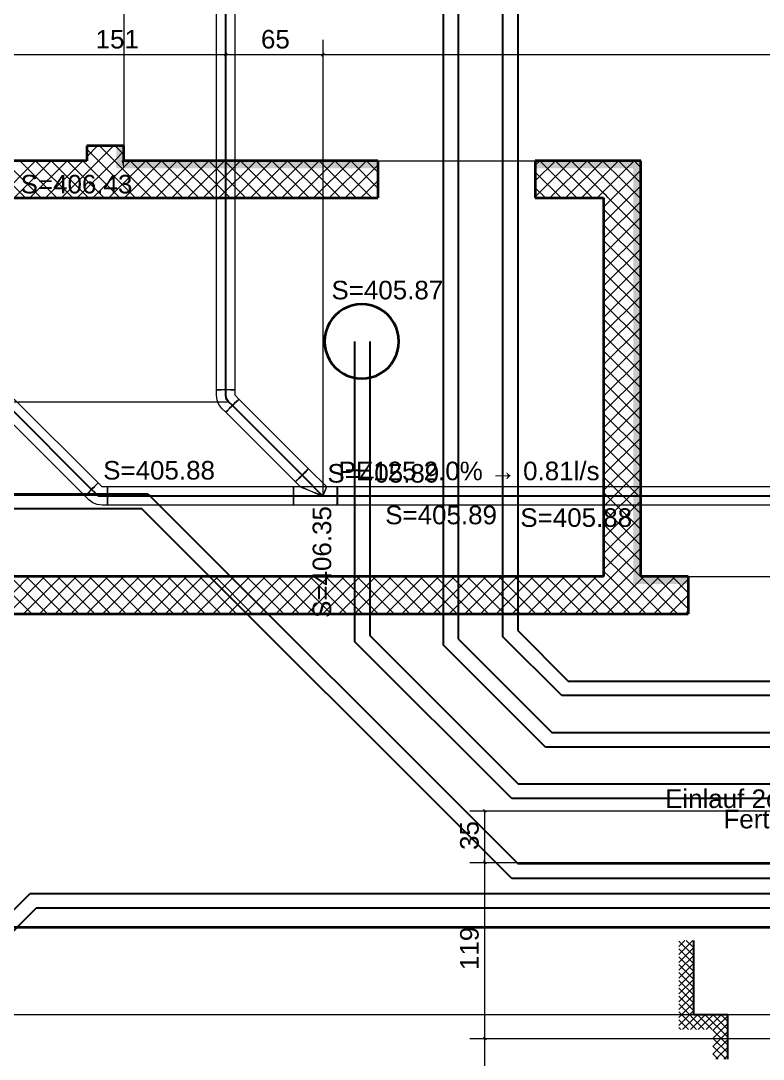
# Model space of a CAD drawing. Extents: x -1 to 1342, y -35 to 723.
# Drawn here: x 290 to 389.9, y 212 to 351.9 of the extents above; entities that cross this region are included whole.
import ezdxf
from ezdxf.lldxf.tags import DXFTag

# ---------------------------------------------------------------- set-up
doc = ezdxf.new("R2010")
doc.units = 0
doc.layers.get('0').update_dxf_attribs({"lineweight": 18})
for name, color, linetype, lineweight in [('-1._UG_3_015 Innenwände Bauteilschraffuren Neu', 7, 'Continuous', 25), ('-1._UG_3_015 Innenwände Neu', 7, 'Continuous', 25), ('-1._UG_3_035 Decken Neu', 7, 'Continuous', 25), ('-1._UG_3_160 Beschriftungen Ausführung Neu', 7, 'Continuous', 25), ('-1._UG_3_260 Kennzeichnung Sichtbeton Neu', 7, 'Continuous', 25)]:
    doc.layers.add(name, color=color, linetype=linetype, lineweight=lineweight)
for name, color, linetype, lineweight, true_color in [('Bodenplattevertiefung', 7, 'GETRENNT', 35, 0xc0c0c0), ('H_Erdsondenbohrung', 7, 'Continuous', 35, 0xff6600), ('H_Sole_RL', 7, 'Nova_107-A0SKLQJ9LL', 25, 0xaf5f5f), ('H_Sole_VL', 7, 'Continuous', 25, 0x6d3636), ('S_Schmutzwasser', 7, 'Continuous', 18, 0xcc6600), ('S_Schmutzwasser-A0SKLQJALL', 7, 'Continuous', 18, 0xcc6600), ('S_Schmutzwasser@DELETE-EINSTRICH', 7, 'Continuous', 18, 0xcc6600), ('S_T_Text_Grundleitungen', 2, 'Continuous', 18, 0xffff00), ('X_Mass', 7, 'Continuous', 18, 0x0080ff)]:
    doc.layers.add(name, color=color, linetype=linetype, lineweight=lineweight, true_color=true_color)
doc.styles.get("Standard").update_dxf_attribs({"font": 'arial.ttf'})
tags = doc.linetypes.add('GETRENNT', pattern=[31.75, 12.7, -6.35, 0, -6.35, 0, -6.35]).pattern_tags.tags
tags[14:15] = [DXFTag(74, 4), DXFTag(75, 0), DXFTag(340, '0'), DXFTag(46, 0.0), DXFTag(50, 0.0), DXFTag(44, 0.0), DXFTag(45, 0.0)]
tags[12:13] = [DXFTag(74, 4), DXFTag(75, 0), DXFTag(340, '0'), DXFTag(46, 0.0), DXFTag(50, 0.0), DXFTag(44, 0.0), DXFTag(45, 0.0)]
tags[10:11] = [DXFTag(74, 4), DXFTag(75, 0), DXFTag(340, '0'), DXFTag(46, 0.0), DXFTag(50, 0.0), DXFTag(44, 0.0), DXFTag(45, 0.0)]
tags[8:9] = [DXFTag(74, 4), DXFTag(75, 0), DXFTag(340, '0'), DXFTag(46, 0.0), DXFTag(50, 0.0), DXFTag(44, 0.0), DXFTag(45, 0.0)]
tags[6:7] = [DXFTag(74, 4), DXFTag(75, 0), DXFTag(340, '0'), DXFTag(46, 0.0), DXFTag(50, 0.0), DXFTag(44, 0.0), DXFTag(45, 0.0)]
tags[4:5] = [DXFTag(74, 4), DXFTag(75, 0), DXFTag(340, '0'), DXFTag(46, 0.0), DXFTag(50, 0.0), DXFTag(44, 0.0), DXFTag(45, 0.0)]
tags = doc.linetypes.add('Nova_107-A0SKLQJ9LL', pattern=[12, 4, -4, 4]).pattern_tags.tags
tags[8:9] = [DXFTag(74, 4), DXFTag(75, 0), DXFTag(340, '0'), DXFTag(46, 0.0), DXFTag(50, 0.0), DXFTag(44, 0.0), DXFTag(45, 0.0)]
tags[6:7] = [DXFTag(74, 4), DXFTag(75, 0), DXFTag(340, '0'), DXFTag(46, 0.0), DXFTag(50, 0.0), DXFTag(44, 0.0), DXFTag(45, 0.0)]
tags[4:5] = [DXFTag(74, 4), DXFTag(75, 0), DXFTag(340, '0'), DXFTag(46, 0.0), DXFTag(50, 0.0), DXFTag(44, 0.0), DXFTag(45, 0.0)]
tags = doc.linetypes.add('Strich 3_1mm Kanten', pattern=[0.004, 0.003, -0.001]).pattern_tags.tags
tags[6:7] = [DXFTag(74, 4), DXFTag(75, 0), DXFTag(340, '0'), DXFTag(46, 1.0), DXFTag(50, 0.0), DXFTag(44, 0.0), DXFTag(45, 0.0)]
tags[4:5] = [DXFTag(74, 4), DXFTag(75, 0), DXFTag(340, '0'), DXFTag(46, 1.0), DXFTag(50, 0.0), DXFTag(44, 0.0), DXFTag(45, 0.0)]
tags = doc.linetypes.add('Strichpunkt 3_1_1mm Achsen', pattern=[0.005, 0.003, -0.001, 0, -0.001]).pattern_tags.tags
tags[10:11] = [DXFTag(74, 4), DXFTag(75, 0), DXFTag(340, '0'), DXFTag(46, 1.0), DXFTag(50, 0.0), DXFTag(44, 0.0), DXFTag(45, 0.0)]
tags[8:9] = [DXFTag(74, 4), DXFTag(75, 0), DXFTag(340, '0'), DXFTag(46, 1.0), DXFTag(50, 0.0), DXFTag(44, 0.0), DXFTag(45, 0.0)]
tags[6:7] = [DXFTag(74, 4), DXFTag(75, 0), DXFTag(340, '0'), DXFTag(46, 1.0), DXFTag(50, 0.0), DXFTag(44, 0.0), DXFTag(45, 0.0)]
tags[4:5] = [DXFTag(74, 4), DXFTag(75, 0), DXFTag(340, '0'), DXFTag(46, 1.0), DXFTag(50, 0.0), DXFTag(44, 0.0), DXFTag(45, 0.0)]
tags = doc.linetypes.add('STRICHPUNKT2', pattern=[12.7, 6.35, -3.175, 0, -3.175]).pattern_tags.tags
tags[10:11] = [DXFTag(74, 4), DXFTag(75, 0), DXFTag(340, '0'), DXFTag(46, 0.0), DXFTag(50, 0.0), DXFTag(44, 0.0), DXFTag(45, 0.0)]
tags[8:9] = [DXFTag(74, 4), DXFTag(75, 0), DXFTag(340, '0'), DXFTag(46, 0.0), DXFTag(50, 0.0), DXFTag(44, 0.0), DXFTag(45, 0.0)]
tags[6:7] = [DXFTag(74, 4), DXFTag(75, 0), DXFTag(340, '0'), DXFTag(46, 0.0), DXFTag(50, 0.0), DXFTag(44, 0.0), DXFTag(45, 0.0)]
tags[4:5] = [DXFTag(74, 4), DXFTag(75, 0), DXFTag(340, '0'), DXFTag(46, 0.0), DXFTag(50, 0.0), DXFTag(44, 0.0), DXFTag(45, 0.0)]

# ---------------------------------------------------------------- blocks, each defined once
blk = doc.blocks.new('Referenz-A0SKLQJBLL', base_point=(90.89, 84.23))
at = {"layer": 'H_Erdsondenbohrung', "linetype": 'Continuous', "ltscale": 0.35}
for p, q in [((333.96, 313.33), (333.37, 313.04)), ((334.58, 313.54), (333.96, 313.33)), ((335.22, 313.67), (334.58, 313.54)), ((335.87, 313.71), (335.22, 313.67)), ((336.52, 313.67), (335.87, 313.71)), ((337.17, 313.54), (336.52, 313.67)), ((337.79, 313.33), (337.17, 313.54)), ((338.37, 313.04), (337.79, 313.33)), ((332.34, 312.24), (331.91, 311.75)), ((332.83, 312.67), (332.34, 312.24)), ((333.37, 313.04), (332.83, 312.67)), ((338.92, 312.67), (338.37, 313.04)), ((339.41, 312.24), (338.92, 312.67)), ((339.84, 311.75), (339.41, 312.24)), ((331.25, 310.62), (331.04, 310)), ((331.54, 311.21), (331.25, 310.62)), ((331.91, 311.75), (331.54, 311.21)), ((340.2, 311.21), (339.84, 311.75)), ((340.49, 310.62), (340.2, 311.21)), ((340.7, 310), (340.49, 310.62)), ((330.91, 309.36), (330.87, 308.71)), ((331.04, 310), (330.91, 309.36)), ((340.83, 309.36), (340.7, 310)), ((340.87, 308.71), (340.83, 309.36)), ((330.87, 308.71), (330.91, 308.06)), ((330.91, 308.06), (331.04, 307.41)), ((340.7, 307.41), (340.83, 308.06)), ((340.83, 308.06), (340.87, 308.71)), ((331.04, 307.41), (331.25, 306.79)), ((331.25, 306.79), (331.54, 306.21)), ((340.2, 306.21), (340.49, 306.79)), ((340.49, 306.79), (340.7, 307.41)), ((331.54, 306.21), (331.91, 305.66)), ((331.91, 305.66), (332.34, 305.17)), ((332.34, 305.17), (332.83, 304.74)), ((338.92, 304.74), (339.41, 305.17)), ((339.41, 305.17), (339.84, 305.66)), ((339.84, 305.66), (340.2, 306.21)), ((332.83, 304.74), (333.37, 304.38)), ((333.37, 304.38), (333.96, 304.09)), ((333.96, 304.09), (334.58, 303.88)), ((334.58, 303.88), (335.22, 303.75)), ((335.22, 303.75), (335.87, 303.71)), ((335.87, 303.71), (336.52, 303.75)), ((336.52, 303.75), (337.17, 303.88)), ((337.17, 303.88), (337.79, 304.09)), ((337.79, 304.09), (338.37, 304.38)), ((338.37, 304.38), (338.92, 304.74))]:
    blk.add_line(p, q, dxfattribs=at)
at = {"layer": 'H_Sole_RL', "linetype": 'Nova_107-A0SKLQJ9LL', "lineweight": -2, "ltscale": 0.25}
for p, q in [((348.86, 381.09), (348.87, 268.64)), ((356.87, 380.35), (356.87, 269.75)), ((336.95, 308.71), (336.95, 269.09)), ((204.67, 288.16), (307.09, 288.16)), ((307.09, 288.16), (356.89, 238.37)), ((336.95, 269.09), (356.92, 249.13)), ((348.87, 268.64), (361.48, 256.03)), ((356.87, 269.75), (363.65, 262.97)), ((363.65, 262.97), (454.78, 262.97)), ((361.48, 256.03), (450.36, 256.03)), ((356.92, 249.13), (446.36, 249.13)), ((356.89, 238.37), (440.02, 238.37)), ((263.14, 206.3), (291.21, 234.37)), ((291.21, 234.37), (436.02, 234.37))]:
    blk.add_line(p, q, dxfattribs=at)
at = {"layer": 'H_Sole_VL', "linetype": 'Continuous', "lineweight": -2, "ltscale": 0.25}
for p, q in [((354.87, 268.92), (354.87, 381.09)), ((346.87, 267.81), (346.86, 379.97)), ((334.95, 268.26), (334.95, 308.71)), ((306.26, 286.16), (203.85, 286.16)), ((356.06, 236.37), (306.26, 286.16)), ((362.79, 261), (354.87, 268.92)), ((356.09, 247.13), (334.95, 268.26)), ((360.62, 254.06), (346.87, 267.81)), ((452.78, 261), (362.79, 261)), ((448.36, 254.06), (360.62, 254.06)), ((444.36, 247.13), (356.09, 247.13)), ((438.02, 236.37), (356.06, 236.37)), ((292.04, 232.37), (264.55, 204.89)), ((434.02, 232.37), (292.04, 232.37))]:
    blk.add_line(p, q, dxfattribs=at)
at = {"layer": 'S_Schmutzwasser-A0SKLQJALL', "color": 1, "linetype": 'Continuous', "ltscale": 0.18, "true_color": 0xff0000, "char_height": 2.5, "attachment_point": 1}
for s, insert in [('{\\fArial;S=405.87}', (331.79, 316.87)), ('{\\fArial;S=405.88}', (301.06, 292.6)), ('{\\fArial;S=405.89}', (331.25, 292.19)), ('{\\fArial;S=405.89}', (339.03, 286.58)), ('{\\fArial;S=405.88}', (357.22, 286.23))]:
    blk.add_mtext(s, dxfattribs=dict(at, insert=insert))
blk = doc.blocks.new('Abwasserleitung-A0SKLQJNLL', base_point=(287.32, 287.88))
at = {"color": 0, "linetype": 'ByBlock', "lineweight": -2, "ltscale": 0.18}
for p, q in [((287.32, 329.05), (287.32, 300.94)), ((287.32, 300.94), (300.38, 287.88)), ((300.38, 287.88), (330.63, 287.88))]:
    blk.add_line(p, q, dxfattribs=at)
blk = doc.blocks.new('Distributor Abwasserleitung-A0SKLQJPLL', base_point=(329.83, 287.51))
at = {"color": 0, "lineweight": 13}
blk.add_line((330.63, 287.88), (330.63, 287.88), dxfattribs=at)
blk = doc.blocks.new('Abwasserleitung-A0SKLQJVLL', base_point=(317.57, 287.88))
at = {"color": 0, "linetype": 'ByBlock', "lineweight": -2, "ltscale": 0.18}
for p, q in [((317.57, 395.16), (317.57, 300.94)), ((317.57, 300.94), (330.63, 287.88))]:
    blk.add_line(p, q, dxfattribs=at)
blk = doc.blocks.new('Abwasserleitung-A0SKLQJZLL', base_point=(330.63, 287.88))
at = {"color": 0, "linetype": 'ByBlock', "lineweight": -2, "ltscale": 0.18}
blk.add_line((330.63, 287.88), (472.93, 287.88), dxfattribs=at)
blk = doc.blocks.new('Polygon-A0SKLQKRLL', base_point=(250.04, 113.98))
at = {"color": 0, "linetype": 'ByBlock', "lineweight": -2, "ltscale": 0.35}
blk.add_line((250.04, 229.83), (414.74, 229.83), dxfattribs=at)
blk = doc.blocks.new('Rohr-A0SKLQMZLL', base_point=(332.57, 286.63))
at = {"color": 0, "linetype": 'ByBlock', "lineweight": -2, "ltscale": 0.18}
for p, q in [((332.57, 288.97), (332.58, 289.09)), ((332.57, 288.77), (332.57, 288.97)), ((332.57, 288.51), (332.57, 288.77)), ((332.57, 288.21), (332.57, 288.51)), ((332.57, 287.88), (332.57, 288.21)), ((332.58, 289.09), (332.58, 289.13)), ((332.58, 289.13), (332.58, 289.09)), ((468.98, 289.13), (332.58, 289.13)), ((332.58, 289.09), (332.59, 288.97)), ((332.59, 288.97), (332.59, 288.77)), ((332.59, 288.77), (332.59, 288.51)), ((332.59, 288.51), (332.59, 288.21)), ((332.59, 288.21), (332.59, 287.88)), ((468.97, 288.97), (468.98, 289.09)), ((468.97, 288.77), (468.97, 288.97)), ((468.97, 288.51), (468.97, 288.77)), ((468.97, 288.21), (468.97, 288.51)), ((468.97, 287.88), (468.97, 288.21)), ((468.98, 289.09), (468.98, 289.13)), ((468.98, 289.13), (468.98, 289.09)), ((468.98, 289.09), (468.99, 288.97)), ((468.99, 288.97), (468.99, 288.77)), ((468.99, 288.77), (468.99, 288.51)), ((468.99, 288.51), (468.99, 288.21)), ((468.99, 288.21), (468.99, 287.88)), ((332.57, 287.56), (332.57, 287.88)), ((332.57, 287.26), (332.57, 287.56)), ((332.57, 287), (332.57, 287.26)), ((332.57, 286.8), (332.57, 287)), ((332.58, 286.68), (332.57, 286.8)), ((332.59, 286.8), (332.58, 286.68)), ((332.59, 287.88), (332.59, 287.56)), ((332.59, 287.56), (332.59, 287.26)), ((332.59, 287.26), (332.59, 287)), ((332.59, 287), (332.59, 286.8)), ((468.97, 287.56), (468.97, 287.88)), ((468.97, 287.26), (468.97, 287.56)), ((468.97, 287), (468.97, 287.26)), ((468.97, 286.8), (468.97, 287)), ((468.98, 286.68), (468.97, 286.8)), ((468.99, 286.8), (468.98, 286.68)), ((468.99, 287.88), (468.99, 287.56)), ((468.99, 287.56), (468.99, 287.26)), ((468.99, 287.26), (468.99, 287)), ((468.99, 287), (468.99, 286.8)), ((332.58, 286.68), (332.58, 286.63)), ((332.58, 286.63), (332.58, 286.68)), ((468.98, 286.63), (332.58, 286.63)), ((468.98, 286.68), (468.98, 286.63)), ((468.98, 286.63), (468.98, 286.68))]:
    blk.add_line(p, q, dxfattribs=at)
at = {"color": 0, "linetype": 'STRICHPUNKT2', "lineweight": 25, "ltscale": 0.25}
blk.add_line((468.98, 287.88), (332.58, 287.88), dxfattribs=at)
blk = doc.blocks.new('Abzweig 45°-A0SKLQN1LL', base_point=(326.67, 286.63))
at = {"color": 0, "linetype": 'ByBlock', "lineweight": -2, "ltscale": 0.18}
for p, q in [((328.27, 291.12), (328.05, 290.91)), ((328.08, 290.9), (328.29, 291.11)), ((328.45, 291.31), (328.27, 291.12)), ((328.29, 291.11), (328.47, 291.3)), ((328.6, 291.45), (328.45, 291.31)), ((328.47, 291.3), (328.61, 291.44)), ((328.69, 291.53), (328.6, 291.45)), ((328.61, 291.44), (328.69, 291.53)), ((328.69, 291.53), (328.72, 291.56)), ((328.72, 291.56), (328.69, 291.53)), ((331.15, 289.13), (328.72, 291.56)), ((326.95, 289.79), (326.99, 289.82)), ((326.98, 289.82), (326.95, 289.79)), ((327.61, 289.13), (326.95, 289.79)), ((327.06, 289.91), (326.98, 289.82)), ((326.99, 289.82), (327.08, 289.91)), ((327.2, 290.06), (327.06, 289.91)), ((327.08, 289.91), (327.22, 290.05)), ((327.38, 290.24), (327.2, 290.06)), ((327.22, 290.05), (327.41, 290.23)), ((327.6, 290.45), (327.38, 290.24)), ((327.41, 290.23), (327.62, 290.44)), ((327.82, 290.68), (327.6, 290.45)), ((327.62, 290.44), (327.85, 290.67)), ((328.05, 290.91), (327.82, 290.68)), ((327.85, 290.67), (328.08, 290.9)), ((326.67, 288.97), (326.68, 289.09)), ((326.67, 288.77), (326.67, 288.97)), ((326.67, 288.51), (326.67, 288.77)), ((326.67, 288.21), (326.67, 288.51)), ((326.67, 287.89), (326.67, 288.21)), ((326.68, 289.09), (326.68, 289.13)), ((326.68, 289.13), (326.68, 289.09)), ((332.58, 289.13), (326.68, 289.13)), ((326.68, 289.09), (326.69, 288.96)), ((326.69, 288.96), (326.69, 288.76)), ((326.69, 288.76), (326.69, 288.5)), ((326.69, 288.5), (326.69, 288.2)), ((326.69, 288.2), (326.69, 287.88)), ((327.61, 289.13), (327.72, 289.09)), ((327.71, 289.09), (327.61, 289.13)), ((328.01, 288.97), (327.71, 289.09)), ((327.72, 289.09), (328.02, 288.96)), ((328.49, 288.77), (328.01, 288.97)), ((328.02, 288.96), (328.5, 288.76)), ((329.11, 288.51), (328.49, 288.77)), ((328.5, 288.76), (329.13, 288.5)), ((329.84, 288.21), (329.11, 288.51)), ((329.13, 288.5), (329.86, 288.2)), ((330.62, 287.89), (329.84, 288.21)), ((329.86, 288.2), (330.64, 287.88)), ((330.75, 288.21), (330.62, 287.89)), ((330.64, 287.88), (330.78, 288.2)), ((330.88, 288.51), (330.75, 288.21)), ((330.78, 288.2), (330.9, 288.5)), ((330.99, 288.77), (330.88, 288.51)), ((330.9, 288.5), (331, 288.76)), ((331.07, 288.97), (330.99, 288.77)), ((331, 288.76), (331.08, 288.96)), ((331.13, 289.09), (331.07, 288.97)), ((331.08, 288.96), (331.13, 289.09)), ((331.13, 289.09), (331.15, 289.13)), ((331.15, 289.13), (331.13, 289.09)), ((332.57, 288.97), (332.58, 289.09)), ((332.57, 288.77), (332.57, 288.97)), ((332.57, 288.51), (332.57, 288.77)), ((332.57, 288.21), (332.57, 288.51)), ((332.57, 287.89), (332.57, 288.21)), ((332.58, 289.09), (332.58, 289.13)), ((332.58, 289.13), (332.58, 289.09)), ((332.58, 289.09), (332.59, 288.96)), ((332.59, 288.96), (332.59, 288.76)), ((332.59, 288.76), (332.59, 288.5)), ((332.59, 288.5), (332.59, 288.2)), ((332.59, 288.2), (332.59, 287.88)), ((326.67, 287.57), (326.67, 287.89)), ((326.67, 287.26), (326.67, 287.57)), ((326.67, 287), (326.67, 287.26)), ((326.67, 286.8), (326.67, 287)), ((326.68, 286.68), (326.67, 286.8)), ((326.69, 286.8), (326.68, 286.68)), ((326.69, 287.88), (326.69, 287.56)), ((326.69, 287.56), (326.69, 287.25)), ((326.69, 287.25), (326.69, 287)), ((326.69, 287), (326.69, 286.8)), ((332.57, 287.57), (332.57, 287.89)), ((332.57, 287.26), (332.57, 287.57)), ((332.57, 287), (332.57, 287.26)), ((332.57, 286.8), (332.57, 287)), ((332.58, 286.68), (332.57, 286.8)), ((332.59, 286.8), (332.58, 286.68)), ((332.59, 287.88), (332.59, 287.56)), ((332.59, 287.56), (332.59, 287.25)), ((332.59, 287.25), (332.59, 287)), ((332.59, 287), (332.59, 286.8)), ((326.68, 286.68), (326.68, 286.63)), ((326.68, 286.63), (326.68, 286.68)), ((332.58, 286.63), (326.68, 286.63)), ((332.58, 286.68), (332.58, 286.63)), ((332.58, 286.63), (332.58, 286.68))]:
    blk.add_line(p, q, dxfattribs=at)
at = {"color": 0, "linetype": 'STRICHPUNKT2', "lineweight": 25, "ltscale": 0.25}
for p, q in [((330.63, 287.88), (327.84, 290.68)), ((332.58, 287.88), (326.68, 287.88))]:
    blk.add_line(p, q, dxfattribs=at)
blk = doc.blocks.new('Rohr-A0SKLQN3LL', base_point=(301.62, 286.63))
at = {"color": 0, "linetype": 'ByBlock', "lineweight": -2, "ltscale": 0.18}
for p, q in [((301.62, 288.97), (301.63, 289.09)), ((301.62, 288.77), (301.62, 288.97)), ((301.62, 288.51), (301.62, 288.77)), ((301.62, 288.21), (301.62, 288.51)), ((301.62, 287.88), (301.62, 288.21)), ((301.63, 289.09), (301.63, 289.13)), ((301.63, 289.13), (301.63, 289.09)), ((326.68, 289.13), (301.63, 289.13)), ((301.63, 289.09), (301.64, 288.97)), ((301.64, 288.97), (301.64, 288.77)), ((301.64, 288.77), (301.64, 288.51)), ((301.64, 288.51), (301.64, 288.21)), ((301.64, 288.21), (301.64, 287.88)), ((326.67, 288.97), (326.68, 289.09)), ((326.67, 288.77), (326.67, 288.97)), ((326.67, 288.51), (326.67, 288.77)), ((326.67, 288.21), (326.67, 288.51)), ((326.67, 287.88), (326.67, 288.21)), ((326.68, 289.09), (326.68, 289.13)), ((326.68, 289.13), (326.68, 289.09)), ((326.68, 289.09), (326.69, 288.97)), ((326.69, 288.97), (326.69, 288.77)), ((326.69, 288.77), (326.69, 288.51)), ((326.69, 288.51), (326.69, 288.21)), ((326.69, 288.21), (326.69, 287.88)), ((301.62, 287.56), (301.62, 287.88)), ((301.62, 287.26), (301.62, 287.56)), ((301.62, 287), (301.62, 287.26)), ((301.62, 286.8), (301.62, 287)), ((301.63, 286.68), (301.62, 286.8)), ((301.64, 286.8), (301.63, 286.68)), ((301.64, 287.88), (301.64, 287.56)), ((301.64, 287.56), (301.64, 287.26)), ((301.64, 287.26), (301.64, 287)), ((301.64, 287), (301.64, 286.8)), ((326.67, 287.56), (326.67, 287.88)), ((326.67, 287.26), (326.67, 287.56)), ((326.67, 287), (326.67, 287.26)), ((326.67, 286.8), (326.67, 287)), ((326.68, 286.68), (326.67, 286.8)), ((326.69, 286.8), (326.68, 286.68)), ((326.69, 287.88), (326.69, 287.56)), ((326.69, 287.56), (326.69, 287.26)), ((326.69, 287.26), (326.69, 287)), ((326.69, 287), (326.69, 286.8)), ((301.63, 286.68), (301.63, 286.63)), ((301.63, 286.63), (301.63, 286.68)), ((326.68, 286.63), (301.63, 286.63)), ((326.68, 286.68), (326.68, 286.63)), ((326.68, 286.63), (326.68, 286.68))]:
    blk.add_line(p, q, dxfattribs=at)
at = {"color": 0, "linetype": 'STRICHPUNKT2', "lineweight": 25, "ltscale": 0.25}
blk.add_line((326.68, 287.88), (301.63, 287.88), dxfattribs=at)
blk = doc.blocks.new('Bogen 45°-A0SKLQN5LL', base_point=(298.61, 286.63))
at = {"color": 0, "linetype": 'ByBlock', "lineweight": -2, "ltscale": 0.18}
for p, q in [((300.11, 289.4), (300.25, 289.54)), ((300.27, 289.53), (300.13, 289.39)), ((300.25, 289.54), (300.35, 289.62)), ((300.35, 289.62), (300.27, 289.53)), ((300.35, 289.62), (300.38, 289.65)), ((300.38, 289.65), (300.35, 289.62)), ((300.9, 289.13), (300.38, 289.65)), ((298.72, 288), (298.86, 288.15)), ((298.88, 288.14), (298.74, 288)), ((298.86, 288.15), (299.04, 288.33)), ((299.06, 288.32), (298.88, 288.14)), ((299.04, 288.33), (299.25, 288.54)), ((299.28, 288.53), (299.06, 288.32)), ((299.25, 288.54), (299.48, 288.77)), ((299.51, 288.76), (299.28, 288.53)), ((299.48, 288.77), (299.71, 289)), ((299.74, 288.99), (299.51, 288.76)), ((299.71, 289), (299.93, 289.21)), ((299.95, 289.21), (299.74, 288.99)), ((299.93, 289.21), (300.11, 289.4)), ((300.13, 289.39), (299.95, 289.21)), ((301.63, 289.13), (300.9, 289.13)), ((301.62, 288.97), (301.63, 289.09)), ((301.62, 288.77), (301.62, 288.97)), ((301.62, 288.51), (301.62, 288.77)), ((301.62, 288.21), (301.62, 288.51)), ((301.62, 287.89), (301.62, 288.21)), ((301.63, 289.09), (301.63, 289.13)), ((301.63, 289.13), (301.63, 289.09)), ((301.63, 289.09), (301.64, 288.96)), ((301.64, 288.96), (301.64, 288.76)), ((301.64, 288.76), (301.64, 288.5)), ((301.64, 288.5), (301.64, 288.2)), ((301.64, 288.2), (301.64, 287.88)), ((298.61, 287.88), (298.64, 287.92)), ((298.65, 287.91), (298.61, 287.88)), ((299.13, 287.37), (298.61, 287.88)), ((298.64, 287.92), (298.72, 288)), ((298.74, 288), (298.65, 287.91)), ((299.65, 286.97), (299.13, 287.37)), ((300.25, 286.72), (299.65, 286.97)), ((301.62, 287.57), (301.62, 287.89)), ((301.62, 287.26), (301.62, 287.57)), ((301.62, 287), (301.62, 287.26)), ((301.62, 286.8), (301.62, 287)), ((301.63, 286.68), (301.62, 286.8)), ((301.64, 286.8), (301.63, 286.68)), ((301.64, 287.88), (301.64, 287.56)), ((301.64, 287.56), (301.64, 287.25)), ((301.64, 287.25), (301.64, 287)), ((301.64, 287), (301.64, 286.8)), ((300.9, 286.63), (300.25, 286.72)), ((301.63, 286.63), (300.9, 286.63)), ((301.63, 286.68), (301.63, 286.63)), ((301.63, 286.63), (301.63, 286.68))]:
    blk.add_line(p, q, dxfattribs=at)
at = {"color": 0, "linetype": 'STRICHPUNKT2', "lineweight": 25, "ltscale": 0.25}
for p, q in [((300.01, 288.25), (299.5, 288.77)), ((300.27, 288.05), (300.01, 288.25)), ((300.57, 287.93), (300.27, 288.05)), ((300.9, 287.88), (300.57, 287.93)), ((301.63, 287.88), (300.9, 287.88))]:
    blk.add_line(p, q, dxfattribs=at)
blk = doc.blocks.new('Rohr-A0SKLQN7LL', base_point=(287.32, 287.88))
at = {"color": 0, "linetype": 'ByBlock', "lineweight": -2, "ltscale": 0.18}
for p, q in [((288.82, 300.69), (288.96, 300.83)), ((288.97, 300.82), (288.83, 300.68)), ((288.96, 300.83), (289.06, 300.92)), ((289.06, 300.91), (288.97, 300.82)), ((289.06, 300.92), (289.09, 300.94)), ((289.09, 300.94), (289.06, 300.91)), ((300.38, 289.65), (289.09, 300.94)), ((287.43, 299.3), (287.57, 299.44)), ((287.58, 299.43), (287.44, 299.29)), ((287.57, 299.44), (287.75, 299.63)), ((287.77, 299.61), (287.58, 299.43)), ((287.75, 299.63), (287.97, 299.84)), ((287.98, 299.82), (287.77, 299.61)), ((287.97, 299.84), (288.19, 300.07)), ((288.21, 300.05), (287.98, 299.82)), ((288.19, 300.07), (288.42, 300.3)), ((288.44, 300.28), (288.21, 300.05)), ((288.42, 300.3), (288.64, 300.51)), ((288.65, 300.49), (288.44, 300.28)), ((288.64, 300.51), (288.82, 300.69)), ((288.83, 300.68), (288.65, 300.49)), ((287.32, 299.18), (287.35, 299.21)), ((287.35, 299.2), (287.32, 299.18)), ((298.61, 287.88), (287.32, 299.18)), ((287.35, 299.21), (287.43, 299.3)), ((287.44, 299.29), (287.35, 299.2)), ((300.11, 289.4), (300.26, 289.54)), ((300.27, 289.53), (300.13, 289.39)), ((300.26, 289.54), (300.35, 289.62)), ((300.35, 289.62), (300.27, 289.53)), ((300.35, 289.62), (300.38, 289.65)), ((300.38, 289.65), (300.35, 289.62)), ((298.73, 288.01), (298.86, 288.15)), ((298.88, 288.14), (298.73, 288)), ((298.86, 288.15), (299.05, 288.33)), ((299.06, 288.32), (298.88, 288.14)), ((299.05, 288.33), (299.26, 288.55)), ((299.28, 288.53), (299.06, 288.32)), ((299.26, 288.55), (299.49, 288.78)), ((299.5, 288.76), (299.28, 288.53)), ((299.49, 288.78), (299.72, 289.01)), ((299.73, 288.99), (299.5, 288.76)), ((299.72, 289.01), (299.93, 289.22)), ((299.94, 289.2), (299.73, 288.99)), ((299.93, 289.22), (300.11, 289.4)), ((300.13, 289.39), (299.94, 289.2)), ((298.61, 287.88), (298.64, 287.92)), ((298.64, 287.91), (298.61, 287.88)), ((298.64, 287.92), (298.73, 288.01)), ((298.73, 288), (298.64, 287.91))]:
    blk.add_line(p, q, dxfattribs=at)
at = {"color": 0, "linetype": 'STRICHPUNKT2', "lineweight": 25, "ltscale": 0.25}
blk.add_line((299.5, 288.77), (288.2, 300.06), dxfattribs=at)
blk = doc.blocks.new('Rohr-A0SKLQNRLL', base_point=(317.57, 289.79))
at = {"color": 0, "linetype": 'ByBlock', "lineweight": -2, "ltscale": 0.18}
for p, q in [((319.07, 300.69), (319.21, 300.83)), ((319.22, 300.82), (319.08, 300.68)), ((319.21, 300.83), (319.31, 300.92)), ((319.31, 300.91), (319.22, 300.82)), ((319.31, 300.92), (319.34, 300.94)), ((319.34, 300.94), (319.31, 300.91)), ((328.72, 291.56), (319.34, 300.94)), ((317.68, 299.3), (317.82, 299.44)), ((317.83, 299.43), (317.69, 299.29)), ((317.82, 299.44), (318, 299.63)), ((318.02, 299.61), (317.83, 299.43)), ((318, 299.63), (318.22, 299.84)), ((318.23, 299.82), (318.02, 299.61)), ((318.22, 299.84), (318.44, 300.07)), ((318.46, 300.05), (318.23, 299.82)), ((318.44, 300.07), (318.67, 300.3)), ((318.69, 300.28), (318.46, 300.05)), ((318.67, 300.3), (318.89, 300.51)), ((318.9, 300.49), (318.69, 300.28)), ((318.89, 300.51), (319.07, 300.69)), ((319.08, 300.68), (318.9, 300.49)), ((317.57, 299.18), (317.6, 299.21)), ((317.6, 299.2), (317.57, 299.18)), ((326.95, 289.79), (317.57, 299.18)), ((317.6, 299.21), (317.68, 299.3)), ((317.69, 299.29), (317.6, 299.2)), ((328.06, 290.91), (328.27, 291.13)), ((328.29, 291.11), (328.07, 290.9)), ((328.27, 291.13), (328.46, 291.31)), ((328.47, 291.3), (328.29, 291.11)), ((328.46, 291.31), (328.6, 291.45)), ((328.61, 291.44), (328.47, 291.3)), ((328.6, 291.45), (328.69, 291.53)), ((328.69, 291.53), (328.61, 291.44)), ((328.69, 291.53), (328.72, 291.56)), ((328.72, 291.56), (328.69, 291.53)), ((326.95, 289.79), (326.98, 289.83)), ((326.98, 289.82), (326.95, 289.79)), ((326.98, 289.83), (327.07, 289.92)), ((327.08, 289.91), (326.98, 289.82)), ((327.07, 289.92), (327.21, 290.06)), ((327.22, 290.05), (327.08, 289.91)), ((327.21, 290.06), (327.39, 290.24)), ((327.4, 290.23), (327.22, 290.05)), ((327.39, 290.24), (327.6, 290.46)), ((327.62, 290.44), (327.4, 290.23)), ((327.6, 290.46), (327.83, 290.69)), ((327.85, 290.67), (327.62, 290.44)), ((327.83, 290.69), (328.06, 290.91)), ((328.07, 290.9), (327.85, 290.67))]:
    blk.add_line(p, q, dxfattribs=at)
at = {"color": 0, "linetype": 'STRICHPUNKT2', "lineweight": 25, "ltscale": 0.25}
blk.add_line((327.84, 290.68), (318.45, 300.06), dxfattribs=at)
blk = doc.blocks.new('Bogen 45°-A0SKLQNTLL', base_point=(316.32, 299.18))
at = {"color": 0, "linetype": 'ByBlock', "lineweight": -2, "ltscale": 0.18}
for p, q in [((316.32, 302.19), (316.36, 302.2)), ((316.36, 302.19), (316.32, 302.19)), ((316.32, 301.46), (316.32, 302.19)), ((316.36, 302.2), (316.48, 302.2)), ((316.49, 302.19), (316.36, 302.19)), ((316.48, 302.2), (316.68, 302.2)), ((316.69, 302.18), (316.49, 302.19)), ((316.68, 302.2), (316.94, 302.2)), ((316.95, 302.18), (316.69, 302.18)), ((316.94, 302.2), (317.24, 302.21)), ((317.25, 302.18), (316.95, 302.18)), ((317.24, 302.21), (317.56, 302.21)), ((317.58, 302.18), (317.25, 302.18)), ((317.56, 302.21), (317.89, 302.21)), ((317.9, 302.18), (317.58, 302.18)), ((317.89, 302.21), (318.19, 302.2)), ((318.2, 302.18), (317.9, 302.18)), ((318.19, 302.2), (318.45, 302.2)), ((318.46, 302.18), (318.2, 302.18)), ((318.45, 302.2), (318.65, 302.2)), ((318.65, 302.19), (318.46, 302.18)), ((318.65, 302.2), (318.78, 302.2)), ((318.78, 302.19), (318.65, 302.19)), ((318.78, 302.2), (318.82, 302.19)), ((318.82, 302.19), (318.78, 302.19)), ((318.82, 301.46), (318.82, 302.19)), ((316.41, 300.81), (316.32, 301.46)), ((316.65, 300.21), (316.41, 300.81)), ((319.34, 300.94), (318.82, 301.46)), ((319.07, 300.69), (319.22, 300.83)), ((319.22, 300.82), (319.08, 300.68)), ((319.22, 300.83), (319.31, 300.92)), ((319.31, 300.91), (319.22, 300.82)), ((319.31, 300.92), (319.34, 300.94)), ((319.34, 300.94), (319.31, 300.91)), ((317.05, 299.69), (316.65, 300.21)), ((317.57, 299.18), (317.05, 299.69)), ((317.69, 299.3), (317.82, 299.44)), ((317.83, 299.43), (317.69, 299.29)), ((317.82, 299.44), (318.01, 299.63)), ((318.02, 299.61), (317.83, 299.43)), ((318.01, 299.63), (318.22, 299.84)), ((318.23, 299.82), (318.02, 299.61)), ((318.22, 299.84), (318.45, 300.07)), ((318.46, 300.05), (318.23, 299.82)), ((318.45, 300.07), (318.68, 300.3)), ((318.69, 300.28), (318.46, 300.05)), ((318.68, 300.3), (318.89, 300.51)), ((318.9, 300.49), (318.69, 300.28)), ((318.89, 300.51), (319.07, 300.69)), ((319.08, 300.68), (318.9, 300.49)), ((317.57, 299.18), (317.6, 299.21)), ((317.6, 299.2), (317.57, 299.18)), ((317.6, 299.21), (317.69, 299.3)), ((317.69, 299.29), (317.6, 299.2))]:
    blk.add_line(p, q, dxfattribs=at)
at = {"color": 0, "linetype": 'STRICHPUNKT2', "lineweight": 25, "ltscale": 0.25}
for p, q in [((317.57, 301.46), (317.57, 302.19)), ((317.61, 301.14), (317.57, 301.46)), ((317.74, 300.84), (317.61, 301.14)), ((317.94, 300.58), (317.74, 300.84)), ((318.45, 300.06), (317.94, 300.58))]:
    blk.add_line(p, q, dxfattribs=at)
blk = doc.blocks.new('Rohr-A0SKLQNVLL', base_point=(316.32, 302.18))
at = {"color": 0, "linetype": 'ByBlock', "lineweight": -2, "ltscale": 0.18}
for p, q in [((316.36, 393.2), (316.32, 393.21)), ((316.32, 393.21), (316.36, 393.21)), ((316.32, 302.19), (316.32, 393.21)), ((316.36, 393.21), (316.49, 393.21)), ((316.49, 393.2), (316.36, 393.2)), ((316.49, 393.21), (316.69, 393.22)), ((316.69, 393.2), (316.49, 393.2)), ((316.69, 393.22), (316.94, 393.22)), ((316.94, 393.2), (316.69, 393.2)), ((316.94, 393.22), (317.25, 393.22)), ((317.25, 393.19), (316.94, 393.2)), ((317.25, 393.22), (317.57, 393.22)), ((317.57, 393.19), (317.25, 393.19)), ((317.57, 393.22), (317.89, 393.22)), ((317.89, 393.19), (317.57, 393.19)), ((317.89, 393.22), (318.19, 393.22)), ((318.19, 393.2), (317.89, 393.19)), ((318.19, 393.22), (318.45, 393.22)), ((318.45, 393.2), (318.19, 393.2)), ((318.45, 393.22), (318.65, 393.21)), ((318.65, 393.2), (318.45, 393.2)), ((318.65, 393.21), (318.78, 393.21)), ((318.78, 393.2), (318.65, 393.2)), ((318.78, 393.21), (318.82, 393.21)), ((318.82, 393.21), (318.78, 393.2)), ((318.82, 302.19), (318.82, 393.21)), ((316.32, 302.19), (316.36, 302.2)), ((316.36, 302.19), (316.32, 302.19)), ((316.36, 302.2), (316.49, 302.2)), ((316.49, 302.19), (316.36, 302.19)), ((316.49, 302.2), (316.69, 302.2)), ((316.69, 302.18), (316.49, 302.19)), ((316.69, 302.2), (316.94, 302.2)), ((316.94, 302.18), (316.69, 302.18)), ((316.94, 302.2), (317.25, 302.21)), ((317.25, 302.18), (316.94, 302.18)), ((317.25, 302.21), (317.57, 302.21)), ((317.57, 302.18), (317.25, 302.18)), ((317.57, 302.21), (317.89, 302.21)), ((317.89, 302.18), (317.57, 302.18)), ((317.89, 302.21), (318.19, 302.2)), ((318.19, 302.18), (317.89, 302.18)), ((318.19, 302.2), (318.45, 302.2)), ((318.45, 302.18), (318.19, 302.18)), ((318.45, 302.2), (318.65, 302.2)), ((318.65, 302.19), (318.45, 302.18)), ((318.65, 302.2), (318.78, 302.2)), ((318.78, 302.19), (318.65, 302.19)), ((318.78, 302.2), (318.82, 302.19)), ((318.82, 302.19), (318.78, 302.19))]:
    blk.add_line(p, q, dxfattribs=at)
at = {"color": 0, "linetype": 'STRICHPUNKT2', "lineweight": 25, "ltscale": 0.25}
blk.add_line((317.57, 302.19), (317.57, 393.21), dxfattribs=at)
blk = doc.blocks.new('Maß-A0SKLQPJLL', base_point=(150.31, 287.79))
at = {"color": 0, "linetype": 'ByBlock', "lineweight": -2, "ltscale": 0.18}
for p, q in [((151.64, 300.58), (317.94, 300.58)), ((151.64, 287.98), (300.42, 287.98))]:
    blk.add_line(p, q, dxfattribs=at)
blk = doc.blocks.new('Maß-A0SKLQPNLL', base_point=(159.85, 287.88))
at = {"color": 0, "linetype": 'ByBlock', "lineweight": -2, "ltscale": 0.18}
for p, q in [((317.57, 349.33), (317.57, 335.73)), ((330.64, 349.33), (330.64, 287.88)), ((160.04, 347.33), (546.64, 347.33)), ((317.76, 347.52), (317.38, 347.14)), ((330.83, 347.52), (330.45, 347.14))]:
    blk.add_line(p, q, dxfattribs=at)
at = {"color": 0, "linetype": 'ByBlock', "lineweight": -2, "ltscale": 0.18, "char_height": 2.5, "attachment_point": 1}
for s, insert in [('{\\fArial;151}', (300.04, 350.66)), ('{\\fArial;65}', (322.3, 350.66))]:
    blk.add_mtext(s, dxfattribs=dict(at, insert=insert))
blk = doc.blocks.new('Maß-A0SKLQPVLL', base_point=(347.23, 119.84))
at = {"color": 0, "linetype": 'ByBlock', "lineweight": -2, "ltscale": 0.18}
for p, q in [((350.44, 245.49), (410.44, 245.49)), ((352.25, 245.68), (352.63, 245.3)), ((352.44, 120.03), (352.44, 245.49)), ((350.44, 238.54), (467.89, 238.54)), ((352.25, 238.73), (352.63, 238.35)), ((350.44, 214.83), (410.44, 214.83)), ((352.25, 215.02), (352.63, 214.64)), ((350.44, 177.95), (467.89, 177.95)), ((352.25, 178.15), (352.63, 177.76)), ((350.44, 168.52), (410.44, 168.52)), ((352.25, 168.71), (352.63, 168.33)), ((350.44, 165.95), (467.89, 165.95)), ((352.25, 166.15), (352.63, 165.76)), ((350.44, 128.02), (467.89, 128.02)), ((352.25, 128.21), (352.63, 127.83)), ((350.44, 120.03), (408.49, 120.03)), ((352.25, 120.22), (352.63, 119.84))]:
    blk.add_line(p, q, dxfattribs=at)
at = {"color": 0, "linetype": 'ByBlock', "lineweight": -2, "ltscale": 0.18, "char_height": 2.5, "attachment_point": 1, "rotation": 90}
for s, insert in [('{\\fArial;35}', (349.11, 240.22)), ('{\\fArial;119}', (349.11, 224.04)), ('{\\fArial;184}', (349.11, 193.75)), ('{\\fArial;47}', (349.11, 171.4)), ('{\\fArial;13}', (347.23, 165.57)), ('{\\fArial;190}', (349.11, 144.35)), ('{\\fArial;40}', (349.11, 122.19))]:
    blk.add_mtext(s, dxfattribs=dict(at, insert=insert))
blk = doc.blocks.new('Referenz-A0SKLQRXLL', base_point=(5, 5))
at = {"layer": '-1._UG_3_015 Innenwände Bauteilschraffuren Neu', "color": 0, "linetype": 'Continuous', "lineweight": 0, "ltscale": 0.0169}
for p, q in [((298.84, 333.56), (300.31, 335.03)), ((300.43, 333.03), (298.84, 334.62)), ((300.43, 333.03), (302.43, 335.03)), ((302.56, 333.03), (300.56, 335.03)), ((302.56, 333.03), (303.84, 334.31)), ((303.84, 333.86), (302.68, 335.03)), ((290.58, 328.03), (285.58, 333.03)), ((286.95, 328.03), (291.95, 333.03)), ((292.71, 328.03), (287.71, 333.03)), ((289.07, 328.03), (294.07, 333.03)), ((294.83, 328.03), (289.83, 333.03)), ((291.19, 328.03), (296.19, 333.03)), ((296.95, 328.03), (291.95, 333.03)), ((293.31, 328.03), (298.31, 333.03)), ((299.07, 328.03), (294.07, 333.03)), ((295.43, 328.03), (300.43, 333.03)), ((301.19, 328.03), (296.19, 333.03)), ((297.56, 328.03), (302.56, 333.03)), ((303.31, 328.03), (298.31, 333.03)), ((299.68, 328.03), (304.68, 333.03)), ((305.43, 328.03), (300.43, 333.03)), ((301.8, 328.03), (306.8, 333.03)), ((307.56, 328.03), (302.56, 333.03)), ((303.92, 328.03), (308.92, 333.03)), ((309.68, 328.03), (304.68, 333.03)), ((306.04, 328.03), (311.04, 333.03)), ((311.8, 328.03), (306.8, 333.03)), ((308.16, 328.03), (313.16, 333.03)), ((313.92, 328.03), (308.92, 333.03)), ((310.28, 328.03), (315.28, 333.03)), ((316.04, 328.03), (311.04, 333.03)), ((312.4, 328.03), (317.4, 333.03)), ((318.16, 328.03), (313.16, 333.03)), ((314.53, 328.03), (319.53, 333.03)), ((320.28, 328.03), (315.28, 333.03)), ((316.65, 328.03), (321.65, 333.03)), ((322.4, 328.03), (317.4, 333.03)), ((318.77, 328.03), (323.77, 333.03)), ((324.53, 328.03), (319.53, 333.03)), ((320.89, 328.03), (325.89, 333.03)), ((326.65, 328.03), (321.65, 333.03)), ((323.01, 328.03), (328.01, 333.03)), ((328.77, 328.03), (323.77, 333.03)), ((325.13, 328.03), (330.13, 333.03)), ((330.89, 328.03), (325.89, 333.03)), ((327.25, 328.03), (332.25, 333.03)), ((333.01, 328.03), (328.01, 333.03)), ((329.38, 328.03), (334.38, 333.03)), ((335.13, 328.03), (330.13, 333.03)), ((331.5, 328.03), (336.5, 333.03)), ((337.25, 328.03), (332.25, 333.03)), ((338.04, 329.36), (334.38, 333.03)), ((338.04, 331.48), (336.5, 333.03)), ((359.24, 332.44), (359.83, 333.03)), ((359.24, 330.32), (361.95, 333.03)), ((359.24, 328.2), (364.07, 333.03)), ((364.83, 328.03), (359.83, 333.03)), ((361.2, 328.03), (366.2, 333.03)), ((366.95, 328.03), (361.95, 333.03)), ((363.32, 328.03), (368.32, 333.03)), ((368.44, 328.66), (364.07, 333.03)), ((368.44, 330.78), (366.2, 333.03)), ((368.44, 332.9), (368.32, 333.03)), ((368.44, 331.03), (370.44, 333.03)), ((368.44, 328.91), (372.56, 333.03)), ((370.88, 330.47), (368.44, 332.9)), ((371.94, 331.53), (370.44, 333.03)), ((373, 332.59), (372.56, 333.03)), ((333.62, 328.03), (338.04, 332.45)), ((362.71, 328.03), (359.24, 331.5)), ((369.68, 328.03), (373.44, 331.79)), ((373.44, 330.02), (371.94, 331.53)), ((373.44, 332.15), (373, 332.59)), ((335.74, 328.03), (338.04, 330.33)), ((365.44, 328.03), (368.44, 331.03)), ((369.82, 329.41), (368.44, 330.78)), ((373.32, 328.03), (370.88, 330.47)), ((360.59, 328.03), (359.24, 329.38)), ((367.56, 328.03), (368.44, 328.91)), ((371.2, 328.03), (369.82, 329.41)), ((371.8, 328.03), (373.44, 329.67)), ((337.86, 328.03), (338.04, 328.21)), ((368.76, 328.34), (368.44, 328.66)), ((368.44, 326.79), (369.68, 328.03)), ((368.44, 324.67), (371.8, 328.03)), ((368.44, 322.55), (373.44, 327.55)), ((369.07, 328.03), (368.76, 328.34)), ((373.44, 323.66), (369.07, 328.03)), ((373.44, 325.78), (371.2, 328.03)), ((373.44, 327.9), (373.32, 328.03)), ((373.44, 321.54), (368.44, 326.54)), ((368.44, 320.43), (373.44, 325.43)), ((373.44, 319.42), (368.44, 324.42)), ((368.44, 318.3), (373.44, 323.3)), ((373.44, 317.3), (368.44, 322.3)), ((368.44, 316.18), (373.44, 321.18)), ((373.44, 315.18), (368.44, 320.18)), ((368.44, 314.06), (373.44, 319.06)), ((373.44, 313.05), (368.44, 318.05)), ((368.44, 311.94), (373.44, 316.94)), ((373.44, 310.93), (368.44, 315.93)), ((368.44, 309.82), (373.44, 314.82)), ((373.44, 308.81), (368.44, 313.81)), ((368.44, 307.7), (373.44, 312.7)), ((373.44, 306.69), (368.44, 311.69)), ((368.44, 305.58), (373.44, 310.58)), ((373.44, 304.57), (368.44, 309.57)), ((368.44, 303.45), (373.44, 308.45)), ((373.44, 302.45), (368.44, 307.45)), ((368.44, 301.33), (373.44, 306.33)), ((373.44, 300.33), (368.44, 305.33)), ((368.44, 299.21), (373.44, 304.21)), ((373.44, 298.2), (368.44, 303.2)), ((368.44, 297.09), (373.44, 302.09)), ((373.44, 296.08), (368.44, 301.08)), ((368.44, 294.97), (373.44, 299.97)), ((373.44, 293.96), (368.44, 298.96)), ((368.44, 292.85), (373.44, 297.85)), ((373.44, 291.84), (368.44, 296.84)), ((368.44, 290.73), (373.44, 295.73)), ((373.44, 289.72), (368.44, 294.72)), ((368.44, 288.61), (373.44, 293.61)), ((373.44, 287.6), (368.44, 292.6)), ((368.44, 286.48), (373.44, 291.48)), ((373.44, 285.48), (368.44, 290.48)), ((368.44, 284.36), (373.44, 289.36)), ((373.44, 283.36), (368.44, 288.36)), ((368.44, 282.24), (373.44, 287.24)), ((373.44, 281.23), (368.44, 286.23)), ((368.44, 280.12), (373.44, 285.12)), ((373.44, 279.11), (368.44, 284.11)), ((368.44, 278), (373.44, 283)), ((373.4, 277.03), (368.44, 281.99)), ((371.28, 277.03), (368.44, 279.87)), ((369.59, 277.03), (373.44, 280.88)), ((371.71, 277.03), (373.44, 278.76)), ((286.1, 272.03), (291.1, 277.03)), ((291.43, 272.03), (286.43, 277.03)), ((288.22, 272.03), (293.22, 277.03)), ((293.55, 272.03), (288.55, 277.03)), ((290.35, 272.03), (295.35, 277.03)), ((295.67, 272.03), (290.67, 277.03)), ((292.47, 272.03), (297.47, 277.03)), ((297.79, 272.03), (292.79, 277.03)), ((294.59, 272.03), (299.59, 277.03)), ((299.92, 272.03), (294.92, 277.03)), ((296.71, 272.03), (301.71, 277.03)), ((302.04, 272.03), (297.04, 277.03)), ((298.83, 272.03), (303.83, 277.03)), ((304.16, 272.03), (299.16, 277.03)), ((300.95, 272.03), (305.95, 277.03)), ((306.28, 272.03), (301.28, 277.03)), ((303.07, 272.03), (308.07, 277.03)), ((308.4, 272.03), (303.4, 277.03)), ((305.2, 272.03), (310.2, 277.03)), ((310.52, 272.03), (305.52, 277.03)), ((307.32, 272.03), (312.32, 277.03)), ((312.64, 272.03), (307.64, 277.03)), ((309.44, 272.03), (314.44, 277.03)), ((314.77, 272.03), (309.77, 277.03)), ((311.56, 272.03), (316.56, 277.03)), ((316.89, 272.03), (311.89, 277.03)), ((313.68, 272.03), (318.68, 277.03)), ((319.01, 272.03), (314.01, 277.03)), ((315.8, 272.03), (320.8, 277.03)), ((321.13, 272.03), (316.13, 277.03)), ((317.92, 272.03), (322.92, 277.03)), ((323.25, 272.03), (318.25, 277.03)), ((320.04, 272.03), (325.04, 277.03)), ((325.37, 272.03), (320.37, 277.03)), ((322.17, 272.03), (327.17, 277.03)), ((327.49, 272.03), (322.49, 277.03)), ((324.29, 272.03), (329.29, 277.03)), ((329.61, 272.03), (324.61, 277.03)), ((326.41, 272.03), (331.41, 277.03)), ((331.74, 272.03), (326.74, 277.03)), ((328.53, 272.03), (333.53, 277.03)), ((333.86, 272.03), (328.86, 277.03)), ((330.65, 272.03), (335.65, 277.03)), ((335.98, 272.03), (330.98, 277.03)), ((332.77, 272.03), (337.77, 277.03)), ((338.1, 272.03), (333.1, 277.03)), ((334.89, 272.03), (339.89, 277.03)), ((340.22, 272.03), (335.22, 277.03)), ((337.01, 272.03), (342.01, 277.03)), ((342.34, 272.03), (337.34, 277.03)), ((339.14, 272.03), (344.14, 277.03)), ((344.46, 272.03), (339.46, 277.03)), ((341.26, 272.03), (346.26, 277.03)), ((346.58, 272.03), (341.58, 277.03)), ((343.38, 272.03), (348.38, 277.03)), ((348.71, 272.03), (343.71, 277.03)), ((345.5, 272.03), (350.5, 277.03)), ((350.83, 272.03), (345.83, 277.03)), ((347.62, 272.03), (352.62, 277.03)), ((352.95, 272.03), (347.95, 277.03)), ((349.74, 272.03), (354.74, 277.03)), ((355.07, 272.03), (350.07, 277.03)), ((351.86, 272.03), (356.86, 277.03)), ((357.19, 272.03), (352.19, 277.03)), ((353.99, 272.03), (358.99, 277.03)), ((359.31, 272.03), (354.31, 277.03)), ((356.11, 272.03), (361.11, 277.03)), ((361.43, 272.03), (356.43, 277.03)), ((358.23, 272.03), (363.23, 277.03)), ((363.56, 272.03), (358.56, 277.03)), ((360.35, 272.03), (365.35, 277.03)), ((365.68, 272.03), (360.68, 277.03)), ((362.47, 272.03), (367.47, 277.03)), ((367.8, 272.03), (362.8, 277.03)), ((364.59, 272.03), (369.59, 277.03)), ((369.92, 272.03), (364.92, 277.03)), ((366.71, 272.03), (371.71, 277.03)), ((372.04, 272.03), (367.04, 277.03)), ((369.16, 277.03), (368.44, 277.75)), ((368.83, 272.03), (373.83, 277.03)), ((374.16, 272.03), (369.16, 277.03)), ((370.96, 272.03), (375.96, 277.03)), ((376.28, 272.03), (371.28, 277.03)), ((373.08, 272.03), (378.08, 277.03)), ((378.4, 272.03), (373.4, 277.03)), ((379.84, 272.71), (375.53, 277.03)), ((379.84, 274.83), (377.65, 277.03)), ((379.84, 276.96), (379.77, 277.03)), ((375.2, 272.03), (379.84, 276.67)), ((377.32, 272.03), (379.84, 274.55)), ((379.44, 272.03), (379.84, 272.43))]:
    blk.add_line(p, q, dxfattribs=at)
at = {"layer": '-1._UG_3_015 Innenwände Neu', "color": 0, "lineweight": 35}
for p, q in [((303.84, 335.03), (298.84, 335.03)), ((298.84, 335.03), (298.84, 333.03)), ((303.84, 333.03), (303.84, 335.03)), ((298.84, 333.03), (261.84, 333.03)), ((338.04, 333.03), (303.84, 333.03)), ((338.04, 333.03), (338.04, 328.03)), ((359.24, 333.03), (359.24, 328.03)), ((368.44, 333.03), (359.24, 333.03)), ((373.44, 333.03), (368.44, 333.03)), ((373.44, 277.03), (373.44, 333.03)), ((261.84, 328.03), (338.04, 328.03)), ((359.24, 328.03), (368.44, 328.03)), ((368.44, 328.03), (368.44, 277.03)), ((368.44, 277.03), (261.84, 277.03)), ((379.84, 277.03), (373.44, 277.03)), ((379.84, 277.03), (379.84, 272.03)), ((261.84, 272.03), (379.84, 272.03))]:
    blk.add_line(p, q, dxfattribs=at)
at = {"layer": '-1._UG_3_035 Decken Neu', "color": 0, "linetype": 'Strich 3_1mm Kanten', "lineweight": 13, "ltscale": 2197}
for p, q in [((303.84, 368.03), (303.84, 333.03)), ((303.84, 368.03), (303.84, 333.03)), ((303.84, 368.03), (303.84, 333.03)), ((303.84, 333.03), (373.44, 333.03)), ((303.84, 333.03), (373.44, 333.03)), ((303.84, 333.03), (373.44, 333.03)), ((373.44, 333.03), (373.44, 277.03)), ((373.44, 333.03), (373.44, 277.03)), ((373.44, 333.03), (373.44, 277.03)), ((373.44, 277.03), (408.44, 277.03)), ((373.44, 277.03), (408.44, 277.03)), ((373.44, 277.03), (408.44, 277.03))]:
    blk.add_line(p, q, dxfattribs=at)
at = {"layer": '-1._UG_3_035 Decken Neu', "color": 0, "linetype": 'Strichpunkt 3_1_1mm Achsen', "lineweight": 13, "ltscale": 2197}
blk.add_line((652.14, 218.03), (159.84, 218.03), dxfattribs=at)
at = {"layer": '-1._UG_3_160 Beschriftungen Ausführung Neu', "color": 0, "linetype": 'Continuous', "lineweight": 13, "ltscale": 0.0169}
for p, q in [((380.45, 228.03), (378.56, 226.13)), ((379.39, 228.03), (378.56, 227.2)), ((379.54, 228.03), (380.56, 227.01)), ((378.56, 227.95), (380.56, 225.95)), ((380.56, 227.07), (378.56, 225.07)), ((378.56, 226.89), (380.56, 224.89)), ((380.56, 226.01), (378.56, 224.01)), ((378.56, 225.83), (380.56, 223.83)), ((380.56, 224.95), (378.56, 222.95)), ((378.56, 224.77), (380.56, 222.77)), ((380.56, 223.89), (378.56, 221.89)), ((378.56, 223.71), (380.56, 221.71)), ((380.56, 222.83), (378.56, 220.83)), ((378.56, 222.65), (380.56, 220.65)), ((380.56, 221.77), (378.56, 219.77)), ((378.56, 221.59), (380.56, 219.59)), ((380.56, 220.71), (378.56, 218.71)), ((378.56, 220.53), (380.56, 218.53)), ((380.56, 219.65), (378.56, 217.65)), ((378.56, 219.47), (381.99, 216.03)), ((380.56, 218.59), (378.56, 216.59)), ((378.56, 218.41), (380.93, 216.03)), ((378.56, 217.35), (379.87, 216.03)), ((381.06, 218.03), (379.06, 216.03)), ((382.12, 218.03), (380.12, 216.03)), ((381.06, 218.03), (383.06, 216.03)), ((383.18, 218.03), (381.18, 216.03)), ((382.12, 218.03), (385.16, 214.99)), ((384.24, 218.03), (382.24, 216.03)), ((385.16, 217.89), (383.16, 215.89)), ((385.16, 216.82), (383.16, 214.82)), ((383.18, 218.03), (385.16, 216.05)), ((384.24, 218.03), (385.16, 217.11)), ((378.56, 216.29), (378.81, 216.03)), ((383.16, 215.93), (385.16, 213.93)), ((385.16, 215.76), (383.16, 213.76)), ((383.16, 214.87), (385.16, 212.87)), ((385.16, 214.7), (383.16, 212.7)), ((383.16, 213.81), (384.93, 212.03)), ((383.16, 212.75), (383.87, 212.03)), ((385.16, 213.64), (383.54, 212.03)), ((385.16, 212.58), (384.6, 212.03))]:
    blk.add_line(p, q, dxfattribs=at)
at = {"layer": '-1._UG_3_160 Beschriftungen Ausführung Neu', "color": 0, "linetype": 'Continuous', "lineweight": -2, "ltscale": 62.5}
for p, q in [((380.56, 218.03), (380.56, 228.03)), ((385.16, 218.03), (380.56, 218.03)), ((385.16, 212.03), (385.16, 218.03))]:
    blk.add_line(p, q, dxfattribs=at)
at = {"layer": '-1._UG_3_260 Kennzeichnung Sichtbeton Neu', "color": 0, "linetype": 'Continuous', "lineweight": 0, "ltscale": 0.0169}
for points in [[(302.84, 332.03), (303.84, 332.03), (302.84, 335.03)], [(303.84, 333.03), (303.84, 335.03), (302.84, 335.03)], [(303.51, 333.03), (303.84, 333.03), (302.84, 335.03)], [(303.84, 332.03), (303.84, 333.03), (303.51, 333.03)], [(303.84, 332.03), (338.04, 332.03), (303.84, 333.03)], [(338.04, 332.03), (338.04, 333.03), (303.84, 333.03)], [(359.24, 332.03), (372.44, 332.03), (359.24, 333.03)], [(372.44, 332.03), (372.44, 333.03), (359.24, 333.03)], [(372.44, 332.03), (372.46, 332.03), (372.44, 333.03)], [(373.44, 277.03), (373.44, 333.03), (372.44, 333.03)], [(373.42, 277.03), (373.44, 277.03), (372.44, 333.03)], [(373.44, 276.03), (372.46, 332.03), (372.44, 332.03)], [(372.44, 276.03), (373.44, 276.03), (372.44, 332.03)], [(373.44, 276.03), (373.44, 277.03), (373.42, 277.03)], [(373.44, 276.03), (379.84, 276.03), (373.44, 277.03)], [(379.84, 276.03), (379.84, 277.03), (373.44, 277.03)]]:
    blk.add_solid(points, dxfattribs=at)

msp = doc.modelspace()

# ---------------------------------------------------------------- block references
at = {"color": 8, "lineweight": 25, "ltscale": 0.25, "true_color": 0x808080}
msp.add_blockref('Referenz-A0SKLQRXLL', (5, 5), dxfattribs=at)
at = {"color": 9, "lineweight": 25, "ltscale": 0.25, "true_color": 0xc0c0c0}
msp.add_blockref('Referenz-A0SKLQJBLL', (90.89, 84.23), dxfattribs=at)
at = {"layer": 'Bodenplattevertiefung', "ltscale": 0.35}
msp.add_blockref('Polygon-A0SKLQKRLL', (250.04, 113.98), dxfattribs=at)
at = {"layer": 'S_Schmutzwasser', "ltscale": 0.18}
for name, p in [('Rohr-A0SKLQNVLL', (316.32, 302.18)), ('Bogen 45°-A0SKLQNTLL', (316.32, 299.18)), ('Rohr-A0SKLQN7LL', (287.32, 287.88)), ('Rohr-A0SKLQNRLL', (317.57, 289.79)), ('Abzweig 45°-A0SKLQN1LL', (326.67, 286.63)), ('Bogen 45°-A0SKLQN5LL', (298.61, 286.63)), ('Rohr-A0SKLQN3LL', (301.62, 286.63)), ('Rohr-A0SKLQMZLL', (332.57, 286.63))]:
    msp.add_blockref(name, p, dxfattribs=at)
at = {"layer": 'S_Schmutzwasser@DELETE-EINSTRICH', "ltscale": 0.18}
for name, p in [('Abwasserleitung-A0SKLQJVLL', (317.57, 287.88)), ('Abwasserleitung-A0SKLQJNLL', (287.32, 287.88)), ('Distributor Abwasserleitung-A0SKLQJPLL', (329.83, 287.51)), ('Abwasserleitung-A0SKLQJZLL', (330.63, 287.88))]:
    msp.add_blockref(name, p, dxfattribs=at)
at = {"layer": 'X_Mass', "ltscale": 0.18}
for name, p in [('Maß-A0SKLQPJLL', (150.31, 287.79)), ('Maß-A0SKLQPNLL', (159.85, 287.88)), ('Maß-A0SKLQPVLL', (347.23, 119.84))]:
    msp.add_blockref(name, p, dxfattribs=at)

# ---------------------------------------------------------------- texts
at = {"layer": 'S_T_Text_Grundleitungen', "color": 24, "ltscale": 0.18, "true_color": 0x993300, "char_height": 2.5, "attachment_point": 1}
for s, insert in [('{\\fArial;S=406.43}', (289.94, 331.14)), ('{\\fArial;PE125 2.0% → 0.81l/s}', (332.75, 292.51)), ('{\\fArial;Einlauf 2cm über}', (376.71, 248.37)), ('{\\fArial;Fertigboden}', (384.57, 245.62))]:
    msp.add_mtext(s, dxfattribs=dict(at, insert=insert))
at = {"layer": 'S_T_Text_Grundleitungen', "color": 24, "ltscale": 0.18, "true_color": 0x993300, "insert": (329.26, 271.47), "char_height": 2.5, "attachment_point": 1, "rotation": 90}
msp.add_mtext('{\\fArial;S=406.35}', dxfattribs=at)

doc.saveas('drawing.dxf')
